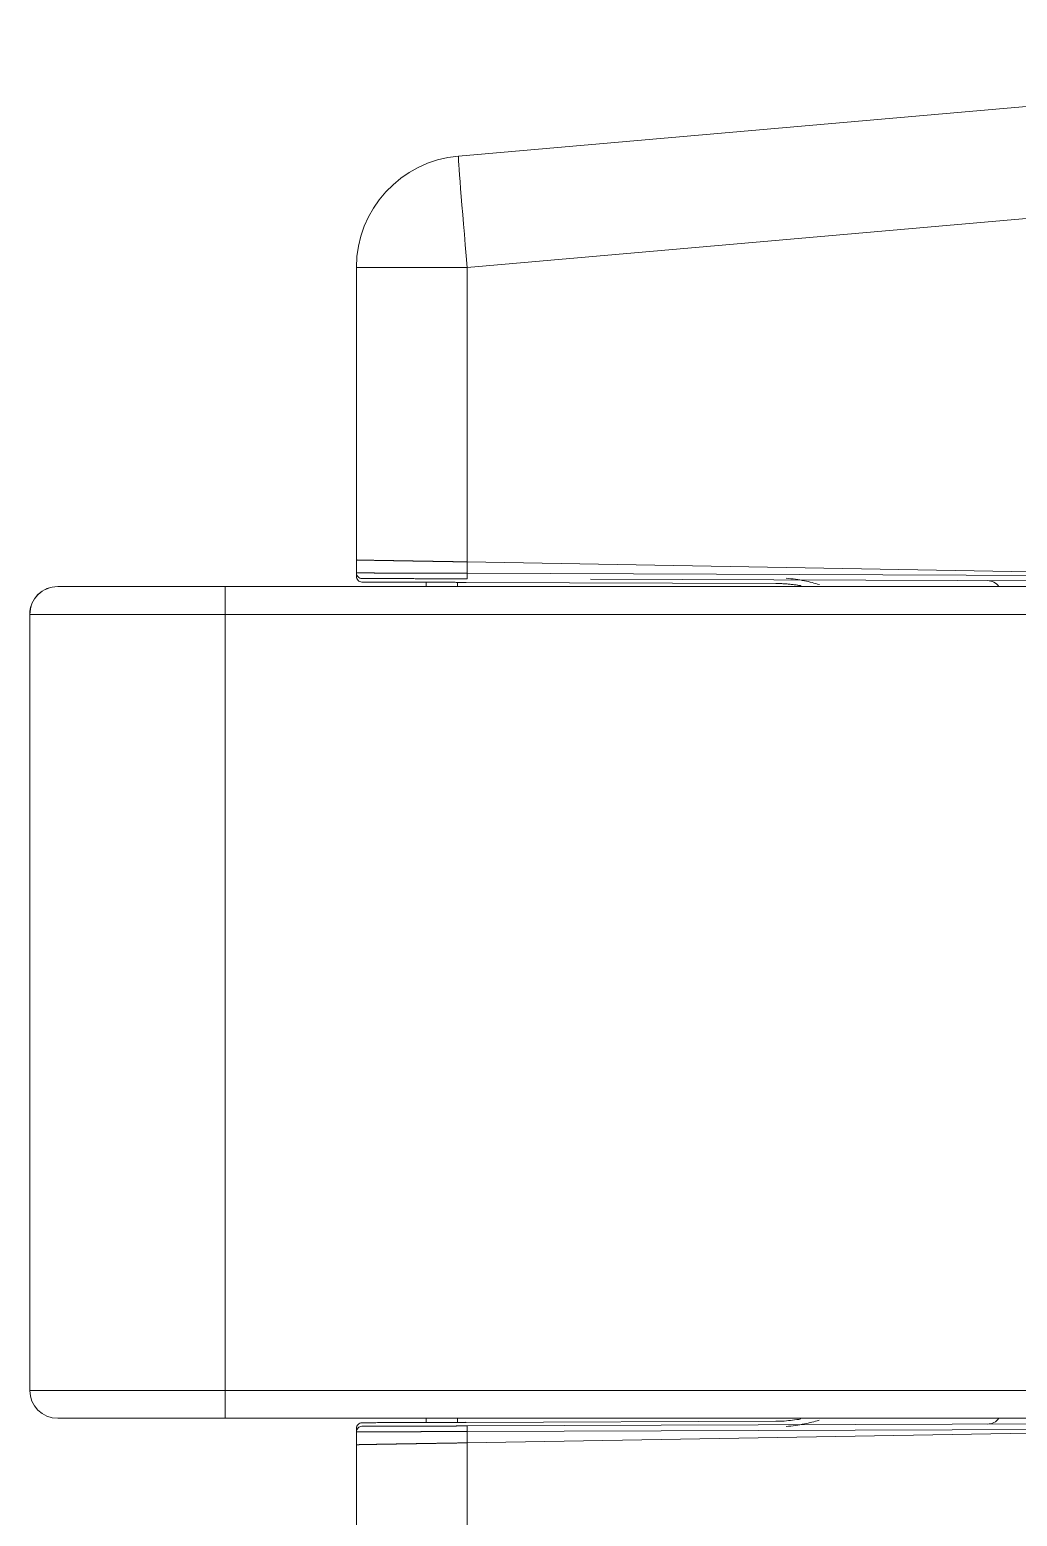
# Model space of a CAD drawing. Header units: millimetres. Extents: x 14183 to 14777, y -4239 to -3399.
# Drawn here: x 14644.03 to 14652.88, y -4004.53 to -3991.22 of the extents above; entities that cross this region are included whole.
import ezdxf

# ---------------------------------------------------------------- set-up
doc = ezdxf.new("R2010")
doc.units = ezdxf.units.MM
doc.header["$LTSCALE"] = 0.1
doc.layers.get('0').update_dxf_attribs({"lineweight": 15})

msp = doc.modelspace()

# ---------------------------------------------------------------- linework, layer by layer
at = {"linetype": 'Continuous', "lineweight": 18, "extrusion": (-1, -2.22045e-16, 0)}
for p, q in [((14647.872, -3992.351), (14660.814, -3991.219)), ((14646.96, -3993.347), (14646.96, -3995.968)), ((14646.96, -3995.968), (14646.96, -3996.084)), ((14646.96, -3996.084), (14646.96, -3996.116)), ((14646.535, -3996.205), (14647.585, -3996.205)), ((14647.035, -3996.206), (14652.711, -3996.206)), ((14647.585, -3996.168), (14647.585, -3996.205)), ((14647.66, -3996.205), (14650.785, -3996.205)), ((14647.863, -3996.169), (14647.863, -3996.205)), ((14650.714, -3996.179), (14647.943, -3996.169)), ((14655.232, -3996.163), (14649.056, -3996.141)), ((14650.585, -3996.206), (14655.235, -3996.206)), ((14644.035, -3996.455), (14644.035, -3996.456)), ((14644.035, -3996.456), (14644.035, -4003.406)), ((14645.785, -4003.656), (14655.235, -4003.656)), ((14647.585, -4003.656), (14647.585, -4003.694)), ((14647.863, -4003.656), (14647.863, -4003.693)), ((14646.96, -4003.746), (14646.96, -4003.776)), ((14646.96, -4003.777), (14646.96, -4003.893)), ((14647.943, -4003.693), (14650.714, -4003.683)), ((14647.951, -4003.724), (14655.232, -4003.699)), ((14646.96, -4003.893), (14646.96, -4018.922))]:
    msp.add_line(p, q, dxfattribs=at)
at = {"linetype": 'Continuous', "lineweight": 13, "extrusion": (-1, -2.22045e-16, 0)}
for p, q in [((14660.814, -3992.222), (14647.951, -3993.347)), ((14646.96, -3993.347), (14647.951, -3993.347)), ((14647.951, -3995.986), (14647.951, -3993.347)), ((14655.232, -3996.113), (14647.951, -3995.986)), ((14647.951, -3996.087), (14647.951, -3995.986)), ((14644.285, -3996.206), (14644.285, -3996.205)), ((14645.785, -3996.456), (14645.785, -3996.206)), ((14655.235, -3996.206), (14645.785, -3996.206)), ((14646.035, -3996.205), (14646.035, -3996.206)), ((14647.035, -3996.206), (14647.035, -3996.205)), ((14650.785, -3996.205), (14647.035, -3996.205)), ((14647.41, -3996.205), (14647.41, -3996.205)), ((14647.951, -3996.087), (14655.232, -3996.113)), ((14649.985, -3996.206), (14649.985, -3996.206)), ((14652.712, -3996.206), (14650.585, -3996.206)), ((14645.785, -4003.406), (14645.785, -3996.456)), ((14645.785, -3996.456), (14655.235, -3996.456)), ((14645.785, -4003.656), (14645.785, -4003.406)), ((14655.235, -4003.406), (14645.785, -4003.406)), ((14647.951, -4003.876), (14655.232, -4003.749)), ((14647.951, -4003.774), (14655.232, -4003.749)), ((14647.951, -4003.876), (14647.951, -4003.774)), ((14647.951, -4018.922), (14647.951, -4003.876))]:
    msp.add_line(p, q, dxfattribs=at)
at = {"linetype": 'Continuous', "lineweight": 18}
msp.add_arc((14647.96, -3993.347), 1, 95, 180, dxfattribs=at)
at = {"linetype": 'Continuous', "lineweight": 18, "extrusion": (0, 0, -1)}
for centre, start, end in [((-14652.61, -3996.278), 90.2, 144.5557), ((-14652.61, -4003.583), 215.7221, 269.8)]:
    msp.add_arc(centre, 0.125, start, end, dxfattribs=at)
at = {"linetype": 'Continuous', "lineweight": 13}
for centre, major_axis, ratio, start_param, end_param in [((14647.96, -3993.347), (0.087, -0.996), 0.008693, 3.141593, 4.711628), ((14644.285, -3996.456), (0.25, 0), 1, 1.570796, 3.141593), ((14646.035, -3996.455), (-0.25, 0), 1, 4.612423, 4.712389), ((14645.785, -3996.456), (-1.75, 0), 0.000016, 0, 1.570796), ((14645.785, -4003.406), (1.75, 0), 0.000016, 3.141593, 4.712389)]:
    msp.add_ellipse(centre, major_axis=major_axis, ratio=ratio, start_param=start_param, end_param=end_param, dxfattribs=at)
at = {"linetype": 'Continuous', "lineweight": 18}
for centre, major_axis, ratio, start_param, end_param in [((14644.285, -3996.455), (-0.25, 0), 1, 4.712389, 6.283185), ((14646.535, -3996.205), (-2.25, 0), 0.000016, 4.712389, 6.283185), ((14645.785, -3996.206), (-1.5, 0), 0.000016, 0, 1.570796), ((14647.035, -3996.205), (1, 0), 0.000016, 1.570796, 3.141593), ((14647.035, -3996.206), (1, 0), 0.000016, 3.141593, 4.712389), ((14647.66, -3996.205), (0.25, 0), 0.000016, 1.875506, 3.141593), ((14647.66, -3996.205), (0.25, 0), 0.000016, 3.141593, 4.712389), ((14650.585, -3996.206), (0.6, 0), 0.000016, 3.141593, 4.712389), ((14650.585, -3996.206), (0.6, 0), 0.000016, 1.570796, 3.141593), ((14644.285, -4003.406), (0.25, 0), 1, 3.141593, 4.712389), ((14645.785, -4003.656), (1.5, 0), 0.000016, 3.141593, 4.712389)]:
    msp.add_ellipse(centre, major_axis=major_axis, ratio=ratio, start_param=start_param, end_param=end_param, dxfattribs=at)
for points, degree, knots in [([(14646.959, -3996.084), (14646.959, -3996.09), (14646.961, -3996.097), (14646.966, -3996.109), (14646.969, -3996.115), (14646.979, -3996.124), (14646.984, -3996.128), (14646.996, -3996.133), (14647.003, -3996.134), (14647.009, -3996.134)], 3, [0, 0, 0, 0, 0.25, 0.25, 0.5, 0.5, 0.75, 0.75, 1, 1, 1, 1]), ([(14646.96, -3996.084), (14646.96, -3996.084), (14646.96, -3996.084), (14646.96, -3996.084), (14646.96, -3996.084), (14646.96, -3996.084), (14646.96, -3996.084), (14646.961, -3996.084), (14646.961, -3996.084), (14646.962, -3996.084), (14646.962, -3996.084), (14646.963, -3996.084), (14646.964, -3996.084), (14646.965, -3996.084), (14646.966, -3996.084), (14646.967, -3996.084), (14646.968, -3996.084), (14646.969, -3996.084), (14646.97, -3996.084), (14646.972, -3996.084), (14646.973, -3996.084), (14646.974, -3996.084), (14646.976, -3996.084), (14646.978, -3996.084), (14646.979, -3996.084), (14646.981, -3996.084), (14646.983, -3996.084), (14646.985, -3996.084), (14646.987, -3996.084), (14646.99, -3996.084), (14646.992, -3996.084), (14646.994, -3996.084), (14646.997, -3996.084), (14646.999, -3996.084), (14647.002, -3996.084), (14647.005, -3996.084), (14647.007, -3996.084), (14647.01, -3996.084), (14647.013, -3996.084), (14647.017, -3996.084), (14647.02, -3996.084), (14647.023, -3996.084), (14647.027, -3996.084), (14647.03, -3996.084), (14647.034, -3996.084), (14647.037, -3996.084), (14647.041, -3996.084), (14647.045, -3996.084), (14647.049, -3996.084), (14647.053, -3996.084), (14647.058, -3996.084), (14647.062, -3996.084), (14647.066, -3996.084), (14647.071, -3996.084), (14647.075, -3996.084), (14647.08, -3996.084), (14647.085, -3996.084), (14647.09, -3996.084), (14647.095, -3996.084), (14647.1, -3996.084), (14647.106, -3996.084), (14647.111, -3996.084), (14647.116, -3996.084), (14647.122, -3996.085), (14647.128, -3996.085), (14647.134, -3996.085), (14647.139, -3996.085), (14647.145, -3996.085), (14647.152, -3996.085), (14647.158, -3996.085), (14647.164, -3996.085), (14647.171, -3996.085), (14647.177, -3996.085), (14647.184, -3996.085), (14647.191, -3996.085), (14647.198, -3996.085), (14647.205, -3996.085), (14647.212, -3996.085), (14647.219, -3996.085), (14647.226, -3996.085), (14647.234, -3996.085), (14647.241, -3996.085), (14647.249, -3996.085), (14647.257, -3996.085), (14647.265, -3996.085), (14647.273, -3996.085), (14647.281, -3996.085), (14647.289, -3996.085), (14647.297, -3996.085), (14647.306, -3996.085), (14647.314, -3996.085), (14647.323, -3996.085), (14647.331, -3996.085), (14647.34, -3996.085), (14647.349, -3996.085), (14647.358, -3996.085), (14647.367, -3996.085), (14647.377, -3996.085), (14647.386, -3996.085), (14647.395, -3996.085), (14647.405, -3996.085), (14647.415, -3996.085), (14647.424, -3996.085), (14647.434, -3996.086), (14647.444, -3996.086), (14647.454, -3996.086), (14647.464, -3996.086), (14647.475, -3996.086), (14647.485, -3996.086), (14647.496, -3996.086), (14647.506, -3996.086), (14647.517, -3996.086), (14647.527, -3996.086), (14647.538, -3996.086), (14647.549, -3996.086), (14647.56, -3996.086), (14647.571, -3996.086), (14647.582, -3996.086), (14647.594, -3996.086), (14647.605, -3996.086), (14647.616, -3996.086), (14647.628, -3996.086), (14647.64, -3996.086), (14647.651, -3996.086), (14647.663, -3996.086), (14647.675, -3996.086), (14647.687, -3996.086), (14647.699, -3996.086), (14647.711, -3996.086), (14647.723, -3996.086), (14647.735, -3996.086), (14647.747, -3996.087), (14647.76, -3996.087), (14647.772, -3996.087), (14647.784, -3996.087), (14647.797, -3996.087), (14647.809, -3996.087), (14647.822, -3996.087), (14647.835, -3996.087), (14647.847, -3996.087), (14647.86, -3996.087), (14647.873, -3996.087), (14647.886, -3996.087), (14647.899, -3996.087), (14647.912, -3996.087), (14647.925, -3996.087), (14647.938, -3996.087), (14647.947, -3996.087), (14647.951, -3996.087)], 3, [0, 0, 0, 0, 0.005327, 0.010676, 0.016045, 0.021436, 0.026847, 0.032279, 0.037733, 0.043207, 0.048703, 0.054219, 0.059756, 0.065315, 0.070894, 0.076494, 0.082115, 0.087758, 0.093421, 0.099105, 0.104811, 0.110537, 0.116284, 0.122052, 0.127842, 0.133652, 0.139483, 0.145335, 0.151208, 0.157103, 0.163018, 0.168954, 0.174911, 0.180889, 0.186889, 0.192909, 0.19895, 0.205012, 0.211095, 0.217199, 0.223324, 0.22947, 0.235637, 0.241826, 0.248035, 0.254265, 0.260516, 0.266788, 0.273081, 0.279395, 0.28573, 0.292086, 0.298463, 0.304861, 0.31128, 0.31772, 0.324181, 0.330663, 0.337166, 0.34369, 0.350235, 0.356801, 0.363387, 0.369995, 0.376624, 0.383274, 0.389945, 0.396637, 0.40335, 0.410084, 0.416838, 0.423614, 0.430411, 0.437229, 0.444068, 0.450928, 0.457808, 0.46471, 0.471633, 0.478577, 0.485542, 0.492527, 0.499534, 0.506562, 0.513611, 0.52068, 0.527771, 0.534883, 0.542015, 0.549169, 0.556344, 0.563539, 0.570756, 0.577994, 0.585252, 0.592532, 0.599833, 0.607154, 0.614497, 0.621861, 0.629245, 0.636651, 0.644077, 0.651525, 0.658993, 0.666483, 0.673994, 0.681525, 0.689078, 0.696651, 0.704246, 0.711861, 0.719498, 0.727155, 0.734834, 0.742533, 0.750254, 0.757995, 0.765758, 0.773541, 0.781345, 0.789171, 0.797017, 0.804885, 0.812773, 0.820682, 0.828613, 0.836564, 0.844537, 0.85253, 0.860544, 0.86858, 0.876636, 0.884713, 0.892812, 0.900931, 0.909071, 0.917233, 0.925415, 0.933618, 0.941842, 0.950088, 0.958354, 0.966641, 0.974949, 0.983279, 0.991629, 1, 1, 1, 1]), ([(14646.959, -3996.116), (14646.959, -3996.122), (14646.961, -3996.129), (14646.966, -3996.141), (14646.969, -3996.146), (14646.979, -3996.156), (14646.984, -3996.159), (14646.996, -3996.165), (14647.003, -3996.166), (14647.009, -3996.166)], 3, [0, 0, 0, 0, 0.25, 0.25, 0.5, 0.5, 0.75, 0.75, 1, 1, 1, 1]), ([(14647.951, -3996.137), (14647.759, -3996.137), (14647.59, -3996.136), (14647.416, -3996.135), (14647.153, -3996.134), (14647.081, -3996.134), (14647.011, -3996.134), (14647.009, -3996.134)], 2, [0, 0, 0, 0.25, 0.25, 0.5, 0.75, 0.75, 1, 1, 1]), ([(14647.009, -3996.166), (14647.009, -3996.166), (14647.009, -3996.166), (14647.01, -3996.166), (14647.01, -3996.166), (14647.01, -3996.166), (14647.01, -3996.166), (14647.011, -3996.166), (14647.011, -3996.166), (14647.012, -3996.166), (14647.012, -3996.166), (14647.013, -3996.166), (14647.013, -3996.166), (14647.014, -3996.166), (14647.015, -3996.166), (14647.016, -3996.166), (14647.017, -3996.166), (14647.018, -3996.166), (14647.019, -3996.166), (14647.02, -3996.166), (14647.021, -3996.166), (14647.022, -3996.166), (14647.023, -3996.166), (14647.025, -3996.166), (14647.026, -3996.166), (14647.028, -3996.166), (14647.029, -3996.166), (14647.031, -3996.166), (14647.032, -3996.166), (14647.034, -3996.166), (14647.036, -3996.166), (14647.038, -3996.166), (14647.039, -3996.166), (14647.041, -3996.166), (14647.043, -3996.166), (14647.045, -3996.166), (14647.048, -3996.166), (14647.05, -3996.166), (14647.052, -3996.166), (14647.054, -3996.166), (14647.057, -3996.166), (14647.059, -3996.166), (14647.062, -3996.166), (14647.064, -3996.166), (14647.067, -3996.166), (14647.069, -3996.166), (14647.072, -3996.166), (14647.075, -3996.166), (14647.078, -3996.166), (14647.08, -3996.166), (14647.083, -3996.166), (14647.086, -3996.166), (14647.089, -3996.166), (14647.093, -3996.166), (14647.096, -3996.166), (14647.099, -3996.166), (14647.102, -3996.166), (14647.106, -3996.166), (14647.109, -3996.166), (14647.112, -3996.166), (14647.116, -3996.166), (14647.119, -3996.166), (14647.123, -3996.166), (14647.127, -3996.166), (14647.13, -3996.166), (14647.134, -3996.166), (14647.138, -3996.166), (14647.142, -3996.166), (14647.146, -3996.166), (14647.15, -3996.166), (14647.154, -3996.166), (14647.158, -3996.166), (14647.162, -3996.166), (14647.166, -3996.166), (14647.171, -3996.166), (14647.175, -3996.166), (14647.179, -3996.166), (14647.184, -3996.166), (14647.188, -3996.166), (14647.192, -3996.166), (14647.197, -3996.166), (14647.202, -3996.166), (14647.206, -3996.166), (14647.211, -3996.166), (14647.216, -3996.166), (14647.221, -3996.166), (14647.225, -3996.166), (14647.23, -3996.166), (14647.235, -3996.166), (14647.24, -3996.166), (14647.245, -3996.166), (14647.25, -3996.166), (14647.255, -3996.166), (14647.261, -3996.166), (14647.266, -3996.166), (14647.271, -3996.166), (14647.276, -3996.166), (14647.294, -3996.166), (14647.326, -3996.166), (14647.374, -3996.167), (14647.424, -3996.167), (14647.477, -3996.167), (14647.531, -3996.167), (14647.57, -3996.167), (14647.592, -3996.167), (14647.596, -3996.167), (14647.601, -3996.168), (14647.605, -3996.168), (14647.611, -3996.168), (14647.616, -3996.168), (14647.621, -3996.168), (14647.627, -3996.168), (14647.633, -3996.168), (14647.64, -3996.168), (14647.647, -3996.168), (14647.654, -3996.168), (14647.661, -3996.168), (14647.669, -3996.168), (14647.677, -3996.168), (14647.685, -3996.168), (14647.693, -3996.168), (14647.702, -3996.168), (14647.711, -3996.168), (14647.721, -3996.168), (14647.73, -3996.168), (14647.74, -3996.168), (14647.751, -3996.168), (14647.761, -3996.168), (14647.772, -3996.168), (14647.784, -3996.168), (14647.795, -3996.168), (14647.807, -3996.168), (14647.819, -3996.168), (14647.832, -3996.168), (14647.845, -3996.168), (14647.858, -3996.169), (14647.871, -3996.169), (14647.885, -3996.169), (14647.899, -3996.169), (14647.913, -3996.169), (14647.928, -3996.169), (14647.938, -3996.169), (14647.943, -3996.169)], 3, [0, 0, 0, 0, 0.00521, 0.010419, 0.015629, 0.020838, 0.026048, 0.031257, 0.036466, 0.041675, 0.046885, 0.052094, 0.057303, 0.062512, 0.067721, 0.072929, 0.078138, 0.083347, 0.088555, 0.093764, 0.098973, 0.104181, 0.10939, 0.114598, 0.119806, 0.125015, 0.130223, 0.135431, 0.140639, 0.145847, 0.151055, 0.156264, 0.161472, 0.16668, 0.171887, 0.177095, 0.182303, 0.187511, 0.192719, 0.197927, 0.203135, 0.208342, 0.21355, 0.218758, 0.223965, 0.229173, 0.234381, 0.239588, 0.244796, 0.250004, 0.255211, 0.260419, 0.265626, 0.270834, 0.276042, 0.281249, 0.286457, 0.291664, 0.296872, 0.302079, 0.307287, 0.312494, 0.317702, 0.32291, 0.328117, 0.333325, 0.338532, 0.34374, 0.348947, 0.354155, 0.359363, 0.36457, 0.369778, 0.374986, 0.380193, 0.385401, 0.390609, 0.395817, 0.401024, 0.406232, 0.41144, 0.416648, 0.421856, 0.427064, 0.432272, 0.43748, 0.442688, 0.447896, 0.453104, 0.458312, 0.46352, 0.468729, 0.473937, 0.479145, 0.484354, 0.489562, 0.49477, 0.499979, 0.542138, 0.584281, 0.626404, 0.668504, 0.710579, 0.752624, 0.755513, 0.758597, 0.761877, 0.765353, 0.769025, 0.772892, 0.776955, 0.781214, 0.785668, 0.790318, 0.795164, 0.800206, 0.805443, 0.810876, 0.816505, 0.82233, 0.82835, 0.834566, 0.840978, 0.847585, 0.854389, 0.861388, 0.868582, 0.875973, 0.883559, 0.891341, 0.899319, 0.907493, 0.915862, 0.924428, 0.933189, 0.942146, 0.951298, 0.960647, 0.970191, 0.979932, 0.989868, 1, 1, 1, 1]), ([(14647.951, -3996.137), (14647.951, -3996.137), (14647.951, -3996.136), (14647.951, -3996.131), (14647.951, -3996.127), (14647.951, -3996.118), (14647.951, -3996.112), (14647.951, -3996.1), (14647.951, -3996.094), (14647.951, -3996.087)], 3, [0, 0, 0, 0, 0.25, 0.25, 0.5, 0.5, 0.75, 0.75, 1, 1, 1, 1]), ([(14650.941, -3996.2), (14650.937, -3996.199), (14650.93, -3996.198), (14650.918, -3996.196), (14650.905, -3996.193), (14650.891, -3996.191), (14650.878, -3996.19), (14650.864, -3996.188), (14650.851, -3996.186), (14650.837, -3996.185), (14650.824, -3996.184), (14650.81, -3996.182), (14650.797, -3996.181), (14650.783, -3996.181), (14650.769, -3996.18), (14650.756, -3996.179), (14650.742, -3996.179), (14650.728, -3996.179), (14650.719, -3996.179), (14650.714, -3996.179)], 3, [0, 0, 0, 0, 0.043441, 0.102271, 0.161229, 0.220313, 0.279525, 0.338865, 0.398331, 0.457925, 0.517647, 0.577495, 0.637471, 0.697574, 0.757805, 0.818163, 0.878648, 0.93926, 1, 1, 1, 1]), ([(14651.105, -3996.189), (14651.061, -3996.176), (14651.016, -3996.164), (14650.917, -3996.144), (14650.863, -3996.136), (14650.808, -3996.132)], 3, [0, 0, 0, 0, 0.454856, 0.454856, 1, 1, 1, 1]), ([(14650.714, -4003.683), (14650.765, -4003.683), (14650.816, -4003.679), (14650.889, -4003.67), (14650.913, -4003.667), (14650.937, -4003.662)], 3, [0, 0, 0, 0, 0.673287, 0.673287, 1, 1, 1, 1]), ([(14650.808, -4003.729), (14650.863, -4003.725), (14650.917, -4003.717), (14651.015, -4003.697), (14651.059, -4003.686), (14651.102, -4003.673)], 3, [0, 0, 0, 0, 0.54973, 0.54973, 1, 1, 1, 1]), ([(14647.009, -4003.696), (14647.003, -4003.696), (14646.996, -4003.697), (14646.984, -4003.702), (14646.979, -4003.706), (14646.969, -4003.715), (14646.966, -4003.72), (14646.961, -4003.733), (14646.959, -4003.739), (14646.959, -4003.746)], 3, [0, 0, 0, 0, 0.25, 0.25, 0.5, 0.5, 0.75, 0.75, 1, 1, 1, 1]), ([(14647.009, -4003.727), (14647.003, -4003.727), (14646.996, -4003.729), (14646.984, -4003.734), (14646.979, -4003.737), (14646.969, -4003.747), (14646.966, -4003.752), (14646.961, -4003.764), (14646.959, -4003.771), (14646.959, -4003.777)], 3, [0, 0, 0, 0, 0.25, 0.25, 0.5, 0.5, 0.75, 0.75, 1, 1, 1, 1]), ([(14647.951, -4003.774), (14647.948, -4003.774), (14647.943, -4003.774), (14647.935, -4003.774), (14647.927, -4003.774), (14647.918, -4003.774), (14647.91, -4003.774), (14647.902, -4003.774), (14647.894, -4003.774), (14647.886, -4003.774), (14647.878, -4003.774), (14647.87, -4003.774), (14647.862, -4003.774), (14647.854, -4003.774), (14647.846, -4003.775), (14647.839, -4003.775), (14647.831, -4003.775), (14647.823, -4003.775), (14647.815, -4003.775), (14647.807, -4003.775), (14647.799, -4003.775), (14647.792, -4003.775), (14647.784, -4003.775), (14647.776, -4003.775), (14647.768, -4003.775), (14647.761, -4003.775), (14647.753, -4003.775), (14647.745, -4003.775), (14647.738, -4003.775), (14647.73, -4003.775), (14647.723, -4003.775), (14647.715, -4003.775), (14647.708, -4003.775), (14647.7, -4003.775), (14647.693, -4003.775), (14647.685, -4003.775), (14647.678, -4003.775), (14647.67, -4003.775), (14647.663, -4003.775), (14647.656, -4003.775), (14647.648, -4003.775), (14647.641, -4003.775), (14647.634, -4003.775), (14647.627, -4003.775), (14647.62, -4003.775), (14647.613, -4003.775), (14647.605, -4003.775), (14647.598, -4003.775), (14647.591, -4003.775), (14647.584, -4003.775), (14647.577, -4003.775), (14647.57, -4003.775), (14647.564, -4003.775), (14647.557, -4003.775), (14647.55, -4003.775), (14647.543, -4003.775), (14647.536, -4003.776), (14647.53, -4003.776), (14647.523, -4003.776), (14647.516, -4003.776), (14647.51, -4003.776), (14647.503, -4003.776), (14647.497, -4003.776), (14647.49, -4003.776), (14647.484, -4003.776), (14647.477, -4003.776), (14647.471, -4003.776), (14647.464, -4003.776), (14647.458, -4003.776), (14647.452, -4003.776), (14647.446, -4003.776), (14647.439, -4003.776), (14647.433, -4003.776), (14647.427, -4003.776), (14647.421, -4003.776), (14647.415, -4003.776), (14647.409, -4003.776), (14647.403, -4003.776), (14647.397, -4003.776), (14647.391, -4003.776), (14647.385, -4003.776), (14647.379, -4003.776), (14647.374, -4003.776), (14647.368, -4003.776), (14647.362, -4003.776), (14647.356, -4003.776), (14647.351, -4003.776), (14647.345, -4003.776), (14647.34, -4003.776), (14647.334, -4003.776), (14647.329, -4003.776), (14647.323, -4003.776), (14647.318, -4003.776), (14647.313, -4003.776), (14647.307, -4003.776), (14647.302, -4003.776), (14647.297, -4003.776), (14647.292, -4003.776), (14647.287, -4003.776), (14647.282, -4003.776), (14647.276, -4003.776), (14647.271, -4003.776), (14647.266, -4003.776), (14647.262, -4003.776), (14647.257, -4003.776), (14647.252, -4003.776), (14647.247, -4003.776), (14647.242, -4003.776), (14647.238, -4003.776), (14647.233, -4003.776), (14647.228, -4003.776), (14647.224, -4003.777), (14647.219, -4003.777), (14647.215, -4003.777), (14647.21, -4003.777), (14647.206, -4003.777), (14647.201, -4003.777), (14647.197, -4003.777), (14647.193, -4003.777), (14647.189, -4003.777), (14647.184, -4003.777), (14647.18, -4003.777), (14647.176, -4003.777), (14647.172, -4003.777), (14647.168, -4003.777), (14647.164, -4003.777), (14647.16, -4003.777), (14647.156, -4003.777), (14647.152, -4003.777), (14647.148, -4003.777), (14647.145, -4003.777), (14647.141, -4003.777), (14647.137, -4003.777), (14647.133, -4003.777), (14647.13, -4003.777), (14647.126, -4003.777), (14647.123, -4003.777), (14647.119, -4003.777), (14647.116, -4003.777), (14647.112, -4003.777), (14647.109, -4003.777), (14647.106, -4003.777), (14647.102, -4003.777), (14647.099, -4003.777), (14647.096, -4003.777), (14647.093, -4003.777), (14647.09, -4003.777), (14647.087, -4003.777), (14647.083, -4003.777), (14647.08, -4003.777), (14647.077, -4003.777), (14647.075, -4003.777), (14647.072, -4003.777), (14647.069, -4003.777), (14647.066, -4003.777), (14647.063, -4003.777), (14647.061, -4003.777), (14647.058, -4003.777), (14647.055, -4003.777), (14647.053, -4003.777), (14647.05, -4003.777), (14647.048, -4003.777), (14647.045, -4003.777), (14647.043, -4003.777), (14647.04, -4003.777), (14647.038, -4003.777), (14647.036, -4003.777), (14647.033, -4003.777), (14647.031, -4003.777), (14647.029, -4003.777), (14647.027, -4003.777), (14647.024, -4003.777), (14647.022, -4003.777), (14647.02, -4003.777), (14647.018, -4003.777), (14647.016, -4003.777), (14647.014, -4003.777), (14647.012, -4003.777), (14647.011, -4003.777), (14647.009, -4003.777), (14647.007, -4003.777), (14647.005, -4003.777), (14647.003, -4003.777), (14647.002, -4003.777), (14647, -4003.777), (14646.998, -4003.777), (14646.997, -4003.777), (14646.995, -4003.777), (14646.994, -4003.777), (14646.992, -4003.777), (14646.991, -4003.777), (14646.989, -4003.777), (14646.988, -4003.777), (14646.987, -4003.777), (14646.985, -4003.777), (14646.984, -4003.777), (14646.983, -4003.777), (14646.982, -4003.777), (14646.981, -4003.777), (14646.979, -4003.777), (14646.978, -4003.777), (14646.977, -4003.777), (14646.976, -4003.777), (14646.975, -4003.777), (14646.974, -4003.777), (14646.973, -4003.777), (14646.972, -4003.777), (14646.972, -4003.777), (14646.971, -4003.777), (14646.97, -4003.777), (14646.969, -4003.777), (14646.968, -4003.777), (14646.968, -4003.777), (14646.967, -4003.777), (14646.966, -4003.777), (14646.966, -4003.777), (14646.965, -4003.777), (14646.965, -4003.777), (14646.964, -4003.777), (14646.964, -4003.777), (14646.963, -4003.777), (14646.963, -4003.777), (14646.962, -4003.777), (14646.962, -4003.777), (14646.962, -4003.777), (14646.961, -4003.777), (14646.961, -4003.777), (14646.961, -4003.777), (14646.96, -4003.777), (14646.96, -4003.777), (14646.96, -4003.777), (14646.96, -4003.777), (14646.96, -4003.777), (14646.96, -4003.777), (14646.96, -4003.777), (14646.96, -4003.777), (14646.96, -4003.777), (14646.96, -4003.777)], 3, [0, 0, 0, 0, 0.005204, 0.0104, 0.015587, 0.020767, 0.025938, 0.031102, 0.036257, 0.041404, 0.046543, 0.051674, 0.056797, 0.061912, 0.067018, 0.072117, 0.077207, 0.082289, 0.087364, 0.09243, 0.097488, 0.102537, 0.107579, 0.112613, 0.117638, 0.122656, 0.127665, 0.132666, 0.137659, 0.142644, 0.147621, 0.15259, 0.157551, 0.162503, 0.167448, 0.172384, 0.177312, 0.182232, 0.187144, 0.192048, 0.196944, 0.201832, 0.206711, 0.211583, 0.216446, 0.221302, 0.226149, 0.230988, 0.235819, 0.240642, 0.245456, 0.250263, 0.255061, 0.259852, 0.264634, 0.269408, 0.274174, 0.278932, 0.283682, 0.288424, 0.293158, 0.297883, 0.302601, 0.30731, 0.312011, 0.316704, 0.321389, 0.326066, 0.330735, 0.335396, 0.340048, 0.344693, 0.349329, 0.353958, 0.358578, 0.36319, 0.367794, 0.37239, 0.376977, 0.381557, 0.386128, 0.390692, 0.395247, 0.399794, 0.404333, 0.408864, 0.413387, 0.417902, 0.422409, 0.426907, 0.431398, 0.43588, 0.440354, 0.44482, 0.449278, 0.453728, 0.45817, 0.462604, 0.467029, 0.471447, 0.475856, 0.480257, 0.48465, 0.489035, 0.493412, 0.497781, 0.502142, 0.506494, 0.510839, 0.515175, 0.519504, 0.523824, 0.528136, 0.53244, 0.536736, 0.541023, 0.545303, 0.549575, 0.553838, 0.558093, 0.562341, 0.56658, 0.570811, 0.575034, 0.579248, 0.583455, 0.587654, 0.591844, 0.596026, 0.600201, 0.604367, 0.608525, 0.612675, 0.616817, 0.62095, 0.625076, 0.629193, 0.633303, 0.637404, 0.641497, 0.645582, 0.649659, 0.653728, 0.657789, 0.661841, 0.665886, 0.669922, 0.673951, 0.677971, 0.681983, 0.685987, 0.689983, 0.693971, 0.69795, 0.701922, 0.705885, 0.709841, 0.713788, 0.717727, 0.721658, 0.725581, 0.729496, 0.733402, 0.737301, 0.741191, 0.745074, 0.748948, 0.752814, 0.756672, 0.760522, 0.764364, 0.768198, 0.772023, 0.775841, 0.77965, 0.783452, 0.787245, 0.79103, 0.794807, 0.798576, 0.802337, 0.806089, 0.809834, 0.81357, 0.817299, 0.821019, 0.824731, 0.828435, 0.832131, 0.835819, 0.839498, 0.84317, 0.846833, 0.850489, 0.854136, 0.857775, 0.861406, 0.865029, 0.868644, 0.872251, 0.875849, 0.87944, 0.883022, 0.886597, 0.890163, 0.893721, 0.897271, 0.900813, 0.904346, 0.907872, 0.91139, 0.914899, 0.9184, 0.921894, 0.925379, 0.928856, 0.932325, 0.935785, 0.939238, 0.942683, 0.946119, 0.949547, 0.952968, 0.95638, 0.959784, 0.96318, 0.966568, 0.969947, 0.973319, 0.976682, 0.980038, 0.983385, 0.986724, 0.990055, 0.993378, 0.996693, 1, 1, 1, 1]), ([(14647.943, -4003.692), (14647.94, -4003.692), (14647.935, -4003.693), (14647.927, -4003.693), (14647.92, -4003.693), (14647.912, -4003.693), (14647.904, -4003.693), (14647.897, -4003.693), (14647.889, -4003.693), (14647.881, -4003.693), (14647.874, -4003.693), (14647.866, -4003.693), (14647.858, -4003.693), (14647.851, -4003.693), (14647.843, -4003.693), (14647.836, -4003.693), (14647.828, -4003.693), (14647.82, -4003.693), (14647.813, -4003.693), (14647.805, -4003.693), (14647.798, -4003.693), (14647.79, -4003.693), (14647.782, -4003.693), (14647.775, -4003.693), (14647.767, -4003.693), (14647.76, -4003.693), (14647.752, -4003.693), (14647.745, -4003.693), (14647.737, -4003.693), (14647.73, -4003.693), (14647.723, -4003.693), (14647.715, -4003.693), (14647.708, -4003.693), (14647.7, -4003.693), (14647.693, -4003.694), (14647.686, -4003.694), (14647.678, -4003.694), (14647.671, -4003.694), (14647.664, -4003.694), (14647.656, -4003.694), (14647.649, -4003.694), (14647.642, -4003.694), (14647.634, -4003.694), (14647.627, -4003.694), (14647.62, -4003.694), (14647.613, -4003.694), (14647.606, -4003.694), (14647.599, -4003.694), (14647.592, -4003.694), (14647.585, -4003.694), (14647.577, -4003.694), (14647.57, -4003.694), (14647.563, -4003.694), (14647.556, -4003.694), (14647.55, -4003.694), (14647.543, -4003.694), (14647.536, -4003.694), (14647.529, -4003.694), (14647.522, -4003.694), (14647.515, -4003.694), (14647.508, -4003.694), (14647.502, -4003.694), (14647.495, -4003.694), (14647.488, -4003.694), (14647.482, -4003.694), (14647.475, -4003.694), (14647.468, -4003.694), (14647.462, -4003.694), (14647.455, -4003.694), (14647.449, -4003.694), (14647.442, -4003.694), (14647.436, -4003.694), (14647.429, -4003.695), (14647.423, -4003.695), (14647.417, -4003.695), (14647.41, -4003.695), (14647.404, -4003.695), (14647.398, -4003.695), (14647.392, -4003.695), (14647.386, -4003.695), (14647.38, -4003.695), (14647.373, -4003.695), (14647.367, -4003.695), (14647.361, -4003.695), (14647.356, -4003.695), (14647.35, -4003.695), (14647.344, -4003.695), (14647.338, -4003.695), (14647.332, -4003.695), (14647.326, -4003.695), (14647.321, -4003.695), (14647.315, -4003.695), (14647.309, -4003.695), (14647.304, -4003.695), (14647.298, -4003.695), (14647.293, -4003.695), (14647.287, -4003.695), (14647.269, -4003.695), (14647.239, -4003.695), (14647.2, -4003.695), (14647.164, -4003.695), (14647.132, -4003.695), (14647.103, -4003.696), (14647.086, -4003.696), (14647.077, -4003.696), (14647.075, -4003.696), (14647.073, -4003.696), (14647.071, -4003.696), (14647.069, -4003.696), (14647.067, -4003.696), (14647.065, -4003.696), (14647.063, -4003.696), (14647.06, -4003.696), (14647.058, -4003.696), (14647.056, -4003.696), (14647.053, -4003.696), (14647.051, -4003.696), (14647.049, -4003.696), (14647.046, -4003.696), (14647.044, -4003.696), (14647.042, -4003.696), (14647.039, -4003.696), (14647.037, -4003.696), (14647.035, -4003.696), (14647.033, -4003.696), (14647.03, -4003.696), (14647.028, -4003.696), (14647.026, -4003.696), (14647.024, -4003.696), (14647.022, -4003.696), (14647.02, -4003.696), (14647.019, -4003.696), (14647.017, -4003.696), (14647.016, -4003.696), (14647.014, -4003.696), (14647.013, -4003.696), (14647.012, -4003.696), (14647.011, -4003.696), (14647.01, -4003.696), (14647.01, -4003.696), (14647.01, -4003.696), (14647.01, -4003.696), (14647.009, -4003.696)], 3, [0, 0, 0, 0, 0.00521, 0.01042, 0.015629, 0.020839, 0.026048, 0.031258, 0.036467, 0.041677, 0.046886, 0.052095, 0.057304, 0.062513, 0.067722, 0.072931, 0.07814, 0.083349, 0.088558, 0.093766, 0.098975, 0.104184, 0.109392, 0.114601, 0.119809, 0.125018, 0.130226, 0.135434, 0.140642, 0.145851, 0.151059, 0.156267, 0.161475, 0.166683, 0.171891, 0.177099, 0.182307, 0.187515, 0.192723, 0.197931, 0.203139, 0.208347, 0.213555, 0.218762, 0.22397, 0.229178, 0.234386, 0.239593, 0.244801, 0.250009, 0.255216, 0.260424, 0.265632, 0.270839, 0.276047, 0.281255, 0.286462, 0.29167, 0.296877, 0.302085, 0.307293, 0.3125, 0.317708, 0.322916, 0.328123, 0.333331, 0.338538, 0.343746, 0.348954, 0.354161, 0.359369, 0.364577, 0.369785, 0.374992, 0.3802, 0.385408, 0.390616, 0.395823, 0.401031, 0.406239, 0.411447, 0.416655, 0.421863, 0.427071, 0.432279, 0.437487, 0.442695, 0.447903, 0.453111, 0.458319, 0.463528, 0.468736, 0.473944, 0.479153, 0.484361, 0.48957, 0.494778, 0.499987, 0.542143, 0.584284, 0.626407, 0.668509, 0.710586, 0.752637, 0.755956, 0.759447, 0.763111, 0.766947, 0.770956, 0.775137, 0.779491, 0.784017, 0.788715, 0.793586, 0.79863, 0.803846, 0.809234, 0.814795, 0.820528, 0.826434, 0.832512, 0.838763, 0.845186, 0.851781, 0.858549, 0.86549, 0.872603, 0.879888, 0.887346, 0.894977, 0.90278, 0.910755, 0.918903, 0.927224, 0.935717, 0.944382, 0.95322, 0.962231, 0.971414, 0.98077, 0.990299, 1, 1, 1, 1]), ([(14647.951, -4003.724), (14647.949, -4003.724), (14647.943, -4003.724), (14647.936, -4003.724), (14647.928, -4003.724), (14647.92, -4003.724), (14647.913, -4003.724), (14647.905, -4003.724), (14647.897, -4003.724), (14647.889, -4003.724), (14647.882, -4003.724), (14647.874, -4003.724), (14647.866, -4003.724), (14647.859, -4003.725), (14647.851, -4003.725), (14647.843, -4003.725), (14647.836, -4003.725), (14647.828, -4003.725), (14647.82, -4003.725), (14647.813, -4003.725), (14647.805, -4003.725), (14647.797, -4003.725), (14647.79, -4003.725), (14647.782, -4003.725), (14647.775, -4003.725), (14647.767, -4003.725), (14647.759, -4003.725), (14647.752, -4003.725), (14647.744, -4003.725), (14647.737, -4003.725), (14647.729, -4003.725), (14647.722, -4003.725), (14647.714, -4003.725), (14647.707, -4003.725), (14647.699, -4003.725), (14647.692, -4003.725), (14647.685, -4003.725), (14647.677, -4003.725), (14647.67, -4003.725), (14647.663, -4003.725), (14647.655, -4003.725), (14647.648, -4003.725), (14647.641, -4003.725), (14647.633, -4003.725), (14647.626, -4003.725), (14647.619, -4003.725), (14647.612, -4003.726), (14647.605, -4003.726), (14647.597, -4003.726), (14647.59, -4003.726), (14647.583, -4003.726), (14647.576, -4003.726), (14647.569, -4003.726), (14647.562, -4003.726), (14647.555, -4003.726), (14647.548, -4003.726), (14647.541, -4003.726), (14647.534, -4003.726), (14647.527, -4003.726), (14647.52, -4003.726), (14647.513, -4003.726), (14647.507, -4003.726), (14647.5, -4003.726), (14647.493, -4003.726), (14647.486, -4003.726), (14647.48, -4003.726), (14647.473, -4003.726), (14647.466, -4003.726), (14647.46, -4003.726), (14647.453, -4003.726), (14647.447, -4003.726), (14647.44, -4003.726), (14647.434, -4003.726), (14647.427, -4003.726), (14647.421, -4003.726), (14647.415, -4003.726), (14647.408, -4003.726), (14647.402, -4003.726), (14647.396, -4003.726), (14647.39, -4003.726), (14647.383, -4003.726), (14647.377, -4003.726), (14647.371, -4003.726), (14647.365, -4003.726), (14647.359, -4003.726), (14647.353, -4003.726), (14647.347, -4003.726), (14647.341, -4003.727), (14647.335, -4003.727), (14647.33, -4003.727), (14647.324, -4003.727), (14647.318, -4003.727), (14647.312, -4003.727), (14647.307, -4003.727), (14647.301, -4003.727), (14647.296, -4003.727), (14647.29, -4003.727), (14647.272, -4003.727), (14647.241, -4003.727), (14647.202, -4003.727), (14647.166, -4003.727), (14647.133, -4003.727), (14647.104, -4003.727), (14647.087, -4003.727), (14647.078, -4003.727), (14647.076, -4003.727), (14647.075, -4003.727), (14647.073, -4003.727), (14647.071, -4003.727), (14647.069, -4003.727), (14647.067, -4003.727), (14647.065, -4003.727), (14647.062, -4003.727), (14647.06, -4003.727), (14647.058, -4003.727), (14647.056, -4003.727), (14647.053, -4003.727), (14647.051, -4003.727), (14647.048, -4003.727), (14647.046, -4003.727), (14647.044, -4003.727), (14647.041, -4003.727), (14647.039, -4003.727), (14647.036, -4003.727), (14647.034, -4003.727), (14647.032, -4003.727), (14647.03, -4003.727), (14647.027, -4003.727), (14647.025, -4003.727), (14647.023, -4003.727), (14647.021, -4003.727), (14647.02, -4003.727), (14647.018, -4003.727), (14647.016, -4003.727), (14647.015, -4003.727), (14647.013, -4003.727), (14647.012, -4003.727), (14647.011, -4003.727), (14647.01, -4003.727), (14647.01, -4003.727), (14647.01, -4003.727), (14647.009, -4003.727), (14647.009, -4003.727)], 3, [0, 0, 0, 0, 0.00521, 0.01042, 0.015629, 0.020839, 0.026049, 0.031258, 0.036467, 0.041677, 0.046886, 0.052095, 0.057304, 0.062514, 0.067723, 0.072931, 0.07814, 0.083349, 0.088558, 0.093767, 0.098975, 0.104184, 0.109392, 0.114601, 0.119809, 0.125018, 0.130226, 0.135434, 0.140643, 0.145851, 0.151059, 0.156267, 0.161475, 0.166683, 0.171891, 0.177099, 0.182307, 0.187515, 0.192723, 0.197931, 0.203139, 0.208346, 0.213554, 0.218762, 0.22397, 0.229177, 0.234385, 0.239593, 0.2448, 0.250008, 0.255215, 0.260423, 0.265631, 0.270838, 0.276046, 0.281253, 0.286461, 0.291668, 0.296876, 0.302083, 0.307291, 0.312499, 0.317706, 0.322914, 0.328121, 0.333329, 0.338536, 0.343744, 0.348951, 0.354159, 0.359367, 0.364574, 0.369782, 0.37499, 0.380197, 0.385405, 0.390613, 0.39582, 0.401028, 0.406236, 0.411444, 0.416651, 0.421859, 0.427067, 0.432275, 0.437483, 0.442691, 0.447899, 0.453107, 0.458315, 0.463524, 0.468732, 0.47394, 0.479148, 0.484357, 0.489565, 0.494773, 0.499982, 0.542145, 0.584291, 0.626419, 0.668523, 0.710602, 0.752653, 0.755533, 0.75861, 0.761882, 0.765351, 0.769016, 0.772877, 0.776934, 0.781188, 0.785637, 0.790283, 0.795125, 0.800163, 0.805397, 0.810827, 0.816453, 0.822275, 0.828294, 0.834509, 0.840919, 0.847526, 0.85433, 0.861329, 0.868524, 0.875916, 0.883504, 0.891288, 0.899268, 0.907444, 0.915816, 0.924385, 0.93315, 0.942111, 0.951269, 0.960622, 0.970172, 0.979919, 0.989861, 1, 1, 1, 1]), ([(14647.951, -4003.774), (14647.951, -4003.768), (14647.951, -4003.761), (14647.951, -4003.749), (14647.951, -4003.743), (14647.951, -4003.734), (14647.951, -4003.73), (14647.951, -4003.725), (14647.951, -4003.724), (14647.951, -4003.724)], 3, [0, 0, 0, 0, 0.25, 0.25, 0.5, 0.5, 0.75, 0.75, 1, 1, 1, 1])]:
    msp.add_open_spline(points, degree=degree, knots=knots, dxfattribs=at)
at = {"linetype": 'Continuous', "lineweight": 13}
for points, knots in [([(14647.951, -3995.986), (14647.948, -3995.985), (14647.943, -3995.985), (14647.935, -3995.985), (14647.927, -3995.985), (14647.919, -3995.985), (14647.911, -3995.985), (14647.903, -3995.985), (14647.895, -3995.985), (14647.887, -3995.984), (14647.879, -3995.984), (14647.871, -3995.984), (14647.864, -3995.984), (14647.856, -3995.984), (14647.848, -3995.984), (14647.84, -3995.984), (14647.833, -3995.984), (14647.825, -3995.983), (14647.818, -3995.983), (14647.81, -3995.983), (14647.802, -3995.983), (14647.795, -3995.983), (14647.788, -3995.983), (14647.78, -3995.983), (14647.773, -3995.983), (14647.765, -3995.982), (14647.758, -3995.982), (14647.751, -3995.982), (14647.744, -3995.982), (14647.736, -3995.982), (14647.729, -3995.982), (14647.722, -3995.982), (14647.715, -3995.982), (14647.708, -3995.982), (14647.701, -3995.981), (14647.694, -3995.981), (14647.687, -3995.981), (14647.68, -3995.981), (14647.673, -3995.981), (14647.666, -3995.981), (14647.66, -3995.981), (14647.653, -3995.981), (14647.646, -3995.98), (14647.64, -3995.98), (14647.633, -3995.98), (14647.626, -3995.98), (14647.62, -3995.98), (14647.613, -3995.98), (14647.607, -3995.98), (14647.6, -3995.98), (14647.594, -3995.98), (14647.588, -3995.98), (14647.581, -3995.979), (14647.575, -3995.979), (14647.569, -3995.979), (14647.563, -3995.979), (14647.557, -3995.979), (14647.55, -3995.979), (14647.544, -3995.979), (14647.538, -3995.979), (14647.532, -3995.979), (14647.527, -3995.979), (14647.521, -3995.978), (14647.515, -3995.978), (14647.509, -3995.978), (14647.503, -3995.978), (14647.498, -3995.978), (14647.492, -3995.978), (14647.486, -3995.978), (14647.481, -3995.978), (14647.475, -3995.978), (14647.47, -3995.978), (14647.464, -3995.977), (14647.459, -3995.977), (14647.453, -3995.977), (14647.448, -3995.977), (14647.443, -3995.977), (14647.437, -3995.977), (14647.432, -3995.977), (14647.427, -3995.977), (14647.422, -3995.977), (14647.417, -3995.977), (14647.412, -3995.977), (14647.407, -3995.976), (14647.402, -3995.976), (14647.397, -3995.976), (14647.392, -3995.976), (14647.387, -3995.976), (14647.382, -3995.976), (14647.378, -3995.976), (14647.373, -3995.976), (14647.368, -3995.976), (14647.363, -3995.976), (14647.359, -3995.976), (14647.354, -3995.976), (14647.35, -3995.976), (14647.345, -3995.975), (14647.341, -3995.975), (14647.336, -3995.975), (14647.332, -3995.975), (14647.328, -3995.975), (14647.324, -3995.975), (14647.319, -3995.975), (14647.315, -3995.975), (14647.311, -3995.975), (14647.307, -3995.975), (14647.303, -3995.975), (14647.299, -3995.975), (14647.295, -3995.975), (14647.291, -3995.974), (14647.287, -3995.974), (14647.283, -3995.974), (14647.279, -3995.974), (14647.275, -3995.974), (14647.271, -3995.974), (14647.268, -3995.974), (14647.264, -3995.974), (14647.26, -3995.974), (14647.257, -3995.974), (14647.253, -3995.974), (14647.247, -3995.974), (14647.239, -3995.974), (14647.228, -3995.973), (14647.217, -3995.973), (14647.207, -3995.973), (14647.197, -3995.973), (14647.187, -3995.973), (14647.178, -3995.973), (14647.168, -3995.972), (14647.159, -3995.972), (14647.15, -3995.972), (14647.141, -3995.972), (14647.133, -3995.972), (14647.124, -3995.972), (14647.116, -3995.971), (14647.108, -3995.971), (14647.1, -3995.971), (14647.092, -3995.971), (14647.085, -3995.971), (14647.078, -3995.971), (14647.071, -3995.971), (14647.064, -3995.97), (14647.058, -3995.97), (14647.051, -3995.97), (14647.045, -3995.97), (14647.039, -3995.97), (14647.034, -3995.97), (14647.028, -3995.97), (14647.023, -3995.97), (14647.018, -3995.97), (14647.013, -3995.97), (14647.009, -3995.969), (14647.004, -3995.969), (14647, -3995.969), (14646.996, -3995.969), (14646.992, -3995.969), (14646.989, -3995.969), (14646.985, -3995.969), (14646.982, -3995.969), (14646.979, -3995.969), (14646.976, -3995.969), (14646.974, -3995.969), (14646.972, -3995.969), (14646.969, -3995.969), (14646.968, -3995.969), (14646.966, -3995.968), (14646.964, -3995.968), (14646.963, -3995.968), (14646.962, -3995.968), (14646.961, -3995.968), (14646.96, -3995.968), (14646.96, -3995.968), (14646.96, -3995.968), (14646.96, -3995.968), (14646.96, -3995.968)], [0, 0, 0, 0, 0.00517, 0.010323, 0.01546, 0.020581, 0.025685, 0.030773, 0.035844, 0.040899, 0.045937, 0.05096, 0.055965, 0.060955, 0.065928, 0.070884, 0.075824, 0.080748, 0.085655, 0.090546, 0.095421, 0.100279, 0.105121, 0.109946, 0.114755, 0.119547, 0.124324, 0.129083, 0.133827, 0.138554, 0.143264, 0.147958, 0.152636, 0.157297, 0.161942, 0.166571, 0.171183, 0.175778, 0.180358, 0.18492, 0.189467, 0.193997, 0.198511, 0.203008, 0.207489, 0.211953, 0.216401, 0.220833, 0.225248, 0.229647, 0.23403, 0.238396, 0.242745, 0.247079, 0.251395, 0.255696, 0.25998, 0.264247, 0.268499, 0.272734, 0.276952, 0.281154, 0.28534, 0.289509, 0.293662, 0.297798, 0.301918, 0.306022, 0.310109, 0.31418, 0.318234, 0.322272, 0.326294, 0.330299, 0.334288, 0.33826, 0.342216, 0.346156, 0.350079, 0.353986, 0.357876, 0.36175, 0.365608, 0.369449, 0.373274, 0.377082, 0.380874, 0.384649, 0.388409, 0.392151, 0.395878, 0.399588, 0.403281, 0.406958, 0.410619, 0.414263, 0.417891, 0.421503, 0.425098, 0.428677, 0.432239, 0.435785, 0.439315, 0.442828, 0.446324, 0.449805, 0.453269, 0.456716, 0.460147, 0.463562, 0.46696, 0.470342, 0.473708, 0.477057, 0.48039, 0.483706, 0.487006, 0.490289, 0.493556, 0.496807, 0.500041, 0.509964, 0.519868, 0.529753, 0.53962, 0.549467, 0.559296, 0.569106, 0.578896, 0.588669, 0.598422, 0.608156, 0.617872, 0.627569, 0.637247, 0.646906, 0.656546, 0.666168, 0.67577, 0.685354, 0.694919, 0.704465, 0.713992, 0.723501, 0.73299, 0.742461, 0.751913, 0.761346, 0.770761, 0.780156, 0.789533, 0.798891, 0.80823, 0.81755, 0.826851, 0.836134, 0.845397, 0.854642, 0.863868, 0.873075, 0.882264, 0.891433, 0.900584, 0.909716, 0.918829, 0.927923, 0.936999, 0.946055, 0.955093, 0.964112, 0.973112, 0.982094, 0.991056, 1, 1, 1, 1]), ([(14646.96, -4003.893), (14646.96, -4003.893), (14646.96, -4003.893), (14646.96, -4003.893), (14646.96, -4003.893), (14646.96, -4003.893), (14646.96, -4003.893), (14646.961, -4003.893), (14646.961, -4003.893), (14646.962, -4003.893), (14646.962, -4003.893), (14646.963, -4003.893), (14646.963, -4003.893), (14646.964, -4003.893), (14646.965, -4003.893), (14646.965, -4003.893), (14646.966, -4003.893), (14646.967, -4003.893), (14646.968, -4003.893), (14646.969, -4003.893), (14646.971, -4003.893), (14646.972, -4003.893), (14646.973, -4003.893), (14646.974, -4003.893), (14646.976, -4003.893), (14646.977, -4003.893), (14646.979, -4003.893), (14646.98, -4003.893), (14646.982, -4003.893), (14646.984, -4003.892), (14646.985, -4003.892), (14646.987, -4003.892), (14646.989, -4003.892), (14646.991, -4003.892), (14646.993, -4003.892), (14646.995, -4003.892), (14646.997, -4003.892), (14646.999, -4003.892), (14647.002, -4003.892), (14647.004, -4003.892), (14647.006, -4003.892), (14647.009, -4003.892), (14647.011, -4003.892), (14647.014, -4003.892), (14647.017, -4003.892), (14647.019, -4003.892), (14647.022, -4003.892), (14647.025, -4003.892), (14647.028, -4003.892), (14647.031, -4003.892), (14647.034, -4003.891), (14647.037, -4003.891), (14647.04, -4003.891), (14647.044, -4003.891), (14647.047, -4003.891), (14647.05, -4003.891), (14647.054, -4003.891), (14647.057, -4003.891), (14647.061, -4003.891), (14647.064, -4003.891), (14647.068, -4003.891), (14647.072, -4003.891), (14647.076, -4003.891), (14647.08, -4003.891), (14647.084, -4003.891), (14647.088, -4003.89), (14647.092, -4003.89), (14647.096, -4003.89), (14647.1, -4003.89), (14647.104, -4003.89), (14647.109, -4003.89), (14647.113, -4003.89), (14647.118, -4003.89), (14647.122, -4003.89), (14647.127, -4003.89), (14647.131, -4003.89), (14647.136, -4003.89), (14647.141, -4003.889), (14647.146, -4003.889), (14647.151, -4003.889), (14647.156, -4003.889), (14647.161, -4003.889), (14647.166, -4003.889), (14647.171, -4003.889), (14647.176, -4003.889), (14647.181, -4003.889), (14647.187, -4003.889), (14647.192, -4003.889), (14647.198, -4003.888), (14647.203, -4003.888), (14647.209, -4003.888), (14647.214, -4003.888), (14647.22, -4003.888), (14647.226, -4003.888), (14647.232, -4003.888), (14647.237, -4003.888), (14647.243, -4003.888), (14647.25, -4003.888), (14647.256, -4003.887), (14647.262, -4003.887), (14647.269, -4003.887), (14647.276, -4003.887), (14647.283, -4003.887), (14647.29, -4003.887), (14647.297, -4003.887), (14647.304, -4003.887), (14647.312, -4003.887), (14647.319, -4003.886), (14647.327, -4003.886), (14647.335, -4003.886), (14647.343, -4003.886), (14647.351, -4003.886), (14647.359, -4003.886), (14647.367, -4003.886), (14647.376, -4003.885), (14647.384, -4003.885), (14647.393, -4003.885), (14647.402, -4003.885), (14647.411, -4003.885), (14647.42, -4003.885), (14647.429, -4003.884), (14647.439, -4003.884), (14647.448, -4003.884), (14647.458, -4003.884), (14647.468, -4003.884), (14647.478, -4003.884), (14647.488, -4003.884), (14647.498, -4003.883), (14647.508, -4003.883), (14647.519, -4003.883), (14647.529, -4003.883), (14647.54, -4003.883), (14647.551, -4003.882), (14647.562, -4003.882), (14647.573, -4003.882), (14647.585, -4003.882), (14647.596, -4003.882), (14647.608, -4003.882), (14647.619, -4003.881), (14647.631, -4003.881), (14647.643, -4003.881), (14647.655, -4003.881), (14647.667, -4003.881), (14647.68, -4003.88), (14647.692, -4003.88), (14647.705, -4003.88), (14647.717, -4003.88), (14647.73, -4003.879), (14647.743, -4003.879), (14647.756, -4003.879), (14647.77, -4003.879), (14647.783, -4003.879), (14647.796, -4003.878), (14647.81, -4003.878), (14647.823, -4003.878), (14647.837, -4003.878), (14647.851, -4003.878), (14647.865, -4003.877), (14647.879, -4003.877), (14647.893, -4003.877), (14647.908, -4003.877), (14647.922, -4003.876), (14647.936, -4003.876), (14647.946, -4003.876), (14647.951, -4003.876)], [0, 0, 0, 0, 0.004935, 0.009876, 0.014823, 0.019775, 0.024734, 0.029698, 0.034667, 0.039643, 0.044624, 0.049611, 0.054603, 0.059602, 0.064606, 0.069616, 0.074631, 0.079653, 0.08468, 0.089712, 0.094751, 0.099795, 0.104845, 0.109901, 0.114963, 0.12003, 0.125103, 0.130182, 0.135266, 0.140356, 0.145452, 0.150554, 0.155661, 0.160774, 0.165893, 0.171018, 0.176148, 0.181285, 0.186426, 0.191574, 0.196727, 0.201886, 0.207051, 0.212222, 0.217398, 0.22258, 0.227768, 0.232962, 0.238161, 0.243366, 0.248577, 0.253793, 0.259016, 0.264244, 0.269477, 0.274717, 0.279962, 0.285213, 0.29047, 0.295732, 0.301, 0.306274, 0.311554, 0.316839, 0.322131, 0.327428, 0.33273, 0.338039, 0.343353, 0.348673, 0.353998, 0.35933, 0.364667, 0.37001, 0.375358, 0.380713, 0.386073, 0.391439, 0.39681, 0.402187, 0.407571, 0.412959, 0.418354, 0.423754, 0.42916, 0.434572, 0.43999, 0.445413, 0.450842, 0.456277, 0.461717, 0.467163, 0.472615, 0.478073, 0.483537, 0.489006, 0.494481, 0.499962, 0.505805, 0.511701, 0.517651, 0.523654, 0.52971, 0.53582, 0.541983, 0.548199, 0.554469, 0.560792, 0.567168, 0.573598, 0.580081, 0.586617, 0.593207, 0.59985, 0.606546, 0.613296, 0.620099, 0.626955, 0.633865, 0.640828, 0.647845, 0.654914, 0.662037, 0.669214, 0.676443, 0.683726, 0.691063, 0.698452, 0.705895, 0.713392, 0.720941, 0.728544, 0.736201, 0.74391, 0.751673, 0.75949, 0.767359, 0.775282, 0.783259, 0.791288, 0.799371, 0.807508, 0.815697, 0.82394, 0.832237, 0.840586, 0.848989, 0.857446, 0.865955, 0.874518, 0.883135, 0.891804, 0.900527, 0.909303, 0.918133, 0.927016, 0.935952, 0.944942, 0.953985, 0.963081, 0.972231, 0.981434, 0.99069, 1, 1, 1, 1])]:
    msp.add_open_spline(points, degree=3, knots=knots, dxfattribs=at)

doc.saveas('drawing.dxf')
